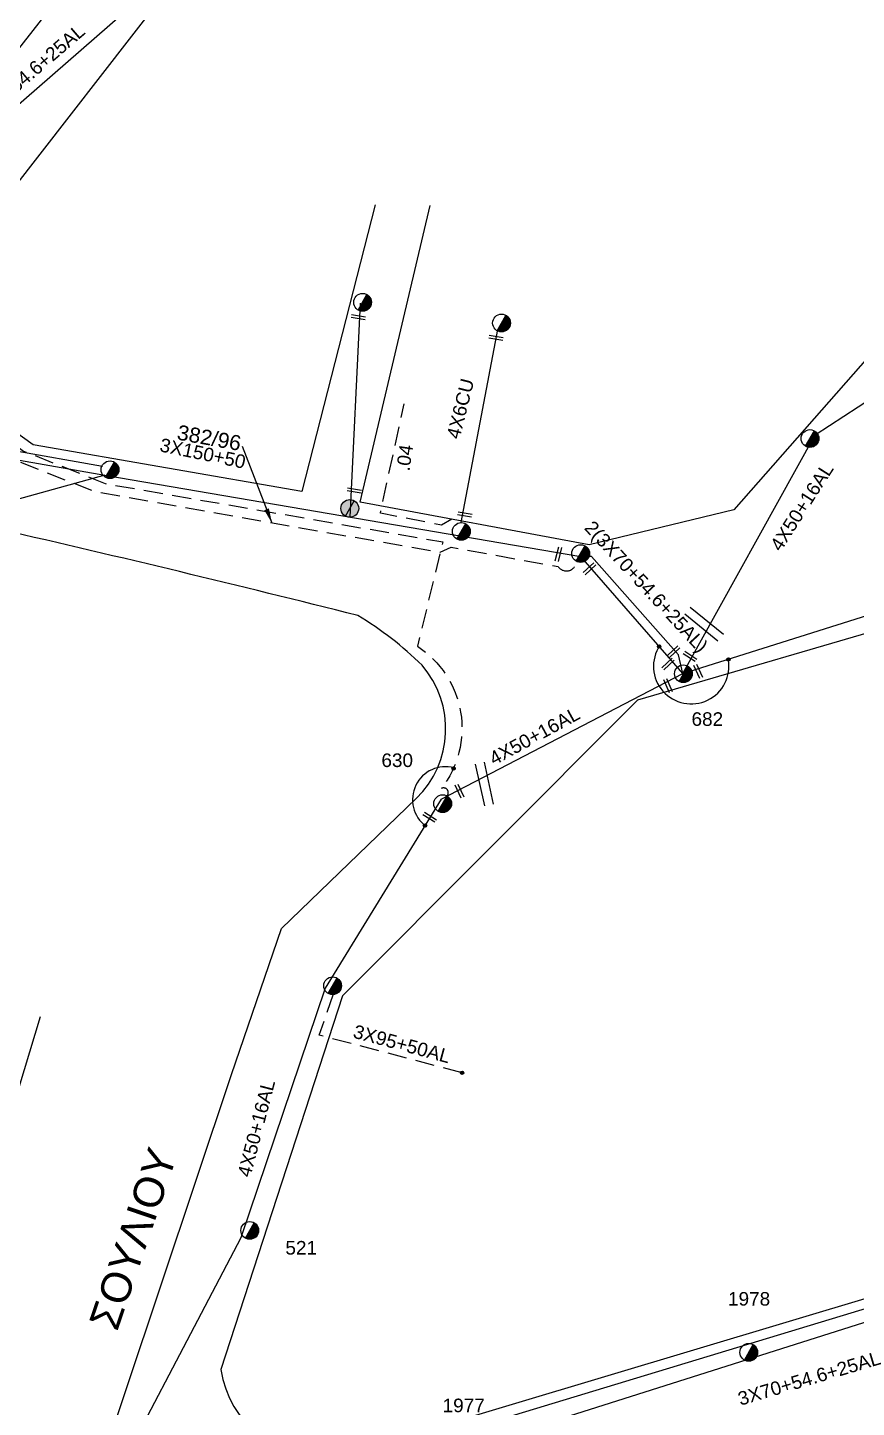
# Model space of a CAD drawing. Header units: millimetres. Extents: x 5010 to 7184, y -101 to 935.
# Drawn here: x 5841.1 to 5951.2, y 194.8 to 378.1 of the extents above; entities that cross this region are included whole.
import ezdxf
from ezdxf.enums import TextEntityAlignment as Align

# ---------------------------------------------------------------- set-up
doc = ezdxf.new("R2010")
doc.units = ezdxf.units.MM
doc.linetypes.add('DASHED', pattern=[19.05, 12.7, -6.35])
for name, color, linetype in [('Γέφυρες Εναερίου Δικτύου', 7, 'Continuous'), ('Γυμνά εναέρια ΧΤ και ΦΟΠ (3Φ)   4x50+16AL', 7, 'Continuous'), ('Επιγραφές - Σχήματα', 7, 'Continuous'), ('Καλώδια ΧΤ   3x150+50AL', 7, 'DASHED'), ('Καλώδια ΧΤ   3x95+50CU', 7, 'DASHED'), ('Καλώδια ΧΤ   4x6CU', 7, 'DASHED'), ('Μηχανική τομή', 7, 'Continuous'), ('Στύλος Ξύλινος', 7, 'Continuous'), ('Στύλος Ξύλινος @ 1', 7, 'Continuous'), ('Στύλος ΦΜ', 7, 'Continuous'), ('Στύλος ΦΜ @ 1', 7, 'Continuous'), ('Συνδέσεις', 7, 'Continuous'), ('Συνεστραμμένα ΧΤ   3x70+54.6+25AL', 7, 'SYN_LINE'), ('Τομή', 7, 'Continuous'), ('Υπόβαθρο ΔΕΗ', 7, 'Continuous'), ('Υπόγεια Καλώδια Δικτύου ΧΤ   .04', 7, 'DASHED')]:
    doc.layers.add(name, color=color, linetype=linetype)
doc.styles.get("Standard").update_dxf_attribs({"font": 'arial.ttf'})
doc.linetypes.add('SYN_LINE', pattern='A,0.5,-0.0001,["/\\/\\/\\/",Standard,S=0.1,R=0,X=0,Y=-0.05],-0.25', length=0.7501)
doc.dimstyles.new('ISO-25', dxfattribs={"dimtxt": 2.5, "dimasz": 2.5, "dimexe": 1.25, "dimexo": 0.625, "dimtad": 1, "dimtxsty": 'Standard', "dimcen": 2.5, "dimaunit": 2, "dimazin": 0, "dimtfac": 1, "dimtmove": 0, "dimatfit": 3, "dimfxl": 1, "dimarcsym": 0})

# ---------------------------------------------------------------- blocks, each defined once
blk = doc.blocks.new('ΥΠΑΡΧΩΝ ΤΣΙΜΕΝΤΕΝΙΟΣ ΣΤΥΛΟΣ')
at = {"layer": 'Στύλος ΦΜ'}
blk.add_hatch(color=256, dxfattribs=at).paths.add_polyline_path([(-1.29, -2.28, 0.574793), (2.62, 0, 0.268822), (1.3, 2.27)])
blk.add_line((-1.29, -2.28), (1.3, 2.27), dxfattribs=at)
blk.add_circle((0, 0), 2.62, dxfattribs=at)
at = {"layer": 'Στύλος ΦΜ', "flags": 4}
for tag, p in [('ΑΡΙΘΜΟΣ', (-4.68, 8.05)), ('ΤΥΠΟΣ', (-4.91, 3.03))]:
    blk.add_attdef(tag, p, '', height=4, dxfattribs=at)
blk = doc.blocks.new('ΤΟΜΗ')
at = {"layer": 'Τομή', "ltscale": 40}
for p, q in [((-5.68, 0), (5.68, 0)), ((5.68, -2.33), (-5.68, -2.33))]:
    blk.add_line(p, q, dxfattribs=at)
blk = doc.blocks.new('ΥΠΑΡΧΩΝ ΞΥΛΙΝΟΣ ΣΤΥΛΟΣ')
at = {"layer": 'Στύλος Ξύλινος'}
h = blk.add_hatch(color=7, dxfattribs=at)
h.paths.add_polyline_path([(-2.62, 0, 0.270008), (-1.29, -2.28), (1.3, 2.27, 0.576266)])
h.paths.add_polyline_path([(-1.29, -2.28, 0.574793), (2.62, 0, 0.268822), (1.3, 2.27)])
at = {"layer": 'Στύλος Ξύλινος', "color": 7}
blk.add_line((-1.29, -2.28), (1.3, 2.27), dxfattribs=at)
blk.add_circle((0, 0), 2.62, dxfattribs=at)
at = {"layer": 'Στύλος Ξύλινος', "flags": 4}
for tag, p in [('ΑΡΙΘΜΟΣ', (-4.91, 8.6)), ('ΤΥΠΟΣ', (-4.85, 3.39))]:
    blk.add_attdef(tag, p, '', height=4, dxfattribs=at)
blk = doc.blocks.new('ΜΗΧΑΝΙΚΗ ΤΟΜΗ')
at = {"layer": 'Μηχανική τομή', "ltscale": 40}
for p, q in [((-1.89, 0.78), (1.89, 0.78)), ((1.89, 0), (-1.89, 0))]:
    blk.add_line(p, q, dxfattribs=at)
blk = doc.blocks.new('_ΣΥΝΔΕΣΗ')
at = {"layer": 'Συνδέσεις', "linetype": 'SYN_LINE', "ltscale": 40}
blk.add_hatch(color=256, dxfattribs=at).paths.add_polyline_path([(0.5, -0.01, 1), (-0.5, -0.01, 1)])
at = {"layer": 'Συνδέσεις'}
blk.add_circle((0, -0.01), 0.5, dxfattribs=at)

msp = doc.modelspace()

# ---------------------------------------------------------------- linework, layer by layer
at = {"layer": 'Γέφυρες Εναερίου Δικτύου', "color": 6, "linetype": 'SYN_LINE', "ltscale": 20, "flags": 128}
msp.add_lwpolyline([(5883.96, 313.05), (5885.35, 341.48)], dxfattribs=at)
at = {"layer": 'Γέφυρες Εναερίου Δικτύου', "color": 1, "flags": 128}
msp.add_lwpolyline([(5851.39, 318.62), (5831.24, 313.06)], dxfattribs=at)
at = {"layer": 'Γέφυρες Εναερίου Δικτύου', "color": 6, "flags": 128}
msp.add_lwpolyline([(5851.39, 318.62), (5914.59, 307.81)], dxfattribs=at)
at = {"layer": 'Γέφυρες Εναερίου Δικτύου', "color": 173, "linetype": 'DASHED', "ltscale": 0.2, "flags": 128}
msp.add_lwpolyline([(5895.94, 308.38), (5897.4, 309.04), (5911.59, 306.5)], dxfattribs=at)
at = {"layer": 'Γέφυρες Εναερίου Δικτύου', "color": 173, "linetype": 'DASHED', "ltscale": 0.2}
msp.add_arc((5912.69, 307.21), 1.31, 212.6587, 359.1268, dxfattribs=at)
at = {"layer": 'Γυμνά εναέρια ΧΤ και ΦΟΠ (3Φ)   4x50+16AL', "color": 27}
msp.add_line((5945.74, 323.99), (5967.2, 337.99), dxfattribs=at)
at = {"layer": 'Γυμνά εναέρια ΧΤ και ΦΟΠ (3Φ)   4x50+16AL', "color": 27, "linetype": 'SYN_LINE', "ltscale": 20}
msp.add_line((5928.14, 292.26), (5945.74, 323.99), dxfattribs=at)
at = {"layer": 'Γυμνά εναέρια ΧΤ και ΦΟΠ (3Φ)   4x50+16AL', "color": 173, "flags": 128}
for points in [[(5928.14, 292.26), (5964.22, 303.65), (5997.73, 312.45)], [(5896.06, 275.58), (5928.14, 292.26)]]:
    msp.add_lwpolyline(points, dxfattribs=at)
at = {"layer": 'Γυμνά εναέρια ΧΤ και ΦΟΠ (3Φ)   4x50+16AL', "color": 27, "flags": 128}
msp.add_lwpolyline([(5896.06, 275.58), (5880.63, 250.51), (5869.44, 217.35), (5848.44, 177.21)], dxfattribs=at)
at = {"layer": 'Επιγραφές - Σχήματα', "linetype": 'Continuous', "ltscale": 0.2}
for centre, radius, start, end in [((5929.26, 293.25), 5.01, 146.6356, 10.4577), ((5896.63, 275.52), 4.38, 75.0493, 233.0972)]:
    msp.add_arc(centre, radius, start, end, dxfattribs=at)
at = {"layer": 'Καλώδια ΧΤ   3x150+50AL', "color": 27, "linetype": 'DASHED', "ltscale": 0.2, "flags": 128}
msp.add_lwpolyline([(5800.29, 339.27), (5807.08, 346.62), (5840.61, 321.82), (5851.44, 317.51), (5896.28, 309.76), (5892.9, 295.89, -0.43993), (5896.07, 277.01)], format="xyb", dxfattribs=at)
at = {"layer": 'Καλώδια ΧΤ   3x150+50AL', "color": 173, "linetype": 'DASHED', "ltscale": 0.2, "flags": 128}
msp.add_lwpolyline([(5801.2, 338.49), (5807.26, 344.6), (5839.46, 320.61), (5850.19, 316.42), (5895.94, 308.38)], dxfattribs=at)
at = {"layer": 'Καλώδια ΧΤ   3x150+50AL', "color": 27, "linetype": 'DASHED', "ltscale": 0.2}
msp.add_arc((5896.37, 276.45), 0.635, 316.795, 118.0559, dxfattribs=at)
at = {"layer": 'Καλώδια ΧΤ   3x95+50CU', "color": 27, "linetype": 'DASHED', "ltscale": 0.2, "flags": 128}
msp.add_lwpolyline([(5898.83, 239.26), (5879.87, 244.24), (5881.79, 249.84)], dxfattribs=at)
at = {"layer": 'Καλώδια ΧΤ   4x6CU', "color": 6, "linetype": 'SYN_LINE', "ltscale": 20, "flags": 128}
msp.add_lwpolyline([(5898.72, 312.33), (5903.58, 337.96)], dxfattribs=at)
at = {"layer": 'Συνεστραμμένα ΧΤ   3x70+54.6+25AL', "color": 6, "linetype": 'SYN_LINE', "ltscale": 20, "flags": 128}
for points in [[(5803.57, 336.22), (5853.76, 379.93), (5929.58, 477.87)], [(5851.09, 319.76), (5815.03, 326.17), (5803.5, 335.17)]]:
    msp.add_lwpolyline(points, dxfattribs=at)
at = {"layer": 'Συνεστραμμένα ΧΤ   3x70+54.6+25AL', "color": 1, "linetype": 'SYN_LINE', "ltscale": 20, "flags": 128}
msp.add_lwpolyline([(5814.09, 325.16), (5851.39, 318.62)], dxfattribs=at)
at = {"layer": 'Συνεστραμμένα ΧΤ   3x70+54.6+25AL', "color": 6, "ltscale": 20, "flags": 128}
msp.add_lwpolyline([(5928.14, 292.26), (5927.59, 294.78), (5916.02, 307.83), (5914.59, 307.81)], dxfattribs=at)
at = {"layer": 'Συνεστραμμένα ΧΤ   3x70+54.6+25AL', "color": 173, "ltscale": 20, "flags": 128}
msp.add_lwpolyline([(5928.14, 292.26), (5914.59, 307.81)], dxfattribs=at)
at = {"layer": 'Συνεστραμμένα ΧΤ   3x70+54.6+25AL', "color": 151, "linetype": 'SYN_LINE', "ltscale": 20, "flags": 128}
for points in [[(5973.93, 212.93), (5902.18, 190.17), (5848.2, 175.21), (5847.72, 175.07)], [(5973.53, 214.34), (5897.48, 191.24), (5848.44, 177.21)]]:
    msp.add_lwpolyline(points, dxfattribs=at)
at = {"layer": 'Υπόβαθρο ΔΕΗ', "flags": 128}
for points in [[(5814.23, 342.39), (5843.48, 379.73), (5857.87, 398.18), (5833.4, 416.39), (5837.59, 422.04), (5862.55, 403.92), (5909.8, 465.33), (5874.23, 483.16), (5878.29, 491.18), (5914.79, 472.3), (5933.11, 496.92), (5894.26, 515.27), (5897.93, 523.45), (5938.65, 504.5), (5977.57, 556.82), (6015.95, 607.99), (5967.44, 642.39)], [(5814.23, 342.39), (5843.48, 379.73), (5857.87, 398.18), (5833.4, 416.39), (5837.59, 422.04), (5862.55, 403.92), (5909.8, 465.33), (5874.23, 483.16), (5878.29, 491.18), (5914.79, 472.3), (5933.11, 496.92), (5894.26, 515.27), (5897.93, 523.45), (5938.65, 504.5), (5977.57, 556.82), (6015.95, 607.99), (5967.44, 642.39)], [(5887.3, 354.52), (5877.54, 316.47), (5841.88, 322.66), (5823.18, 336.07), (5874.54, 402.17), (5926.57, 470.83), (5984.65, 548.81), (6040.34, 622.92), (6052.73, 640.51)], [(6149.41, 578.34), (6113.2, 519.72), (6090.45, 493.31), (6040.8, 435.01), (5987.65, 373.97), (5934.94, 314.04), (5915.69, 309.37), (5885.29, 315.03), (5894.61, 354.45)]]:
    msp.add_lwpolyline(points, dxfattribs=at)
for points in [[(5887.3, 354.52), (5877.54, 316.47), (5841.88, 322.66), (5823.18, 336.07), (5874.54, 402.17), (5926.57, 470.83), (5984.65, 548.81), (6040.34, 622.92), (6052.73, 640.51), (6098.57, 605.41), (6114.79, 594.13, 0.093735), (6149.41, 578.34), (6113.2, 519.72), (6090.45, 493.31), (6040.8, 435.01), (5987.65, 373.97), (5934.94, 314.04), (5915.69, 309.37), (5885.29, 315.03), (5894.61, 354.45)], [(5842.8, 246.67), (5821.84, 177.32, 0.884348), (5822.87, 175.46), (5849.55, 183.14), (5868.22, 239.02), (5874.85, 258.42), (5892.75, 275.68, 0.397609), (5893.51, 293.38, 0.059226), (5885, 299.98, 0.005218), (5837.57, 311.39, 0.255722), (5831.14, 309.94, -0.162778), (5814.87, 297.51, 0.335501), (5809.39, 292.22), (5797.28, 253.88), (5785.41, 213.77)], [(5842.8, 246.67), (5821.84, 177.32, 0.884348), (5822.87, 175.46), (5849.55, 183.14), (5868.22, 239.02), (5874.85, 258.42), (5892.75, 275.68, 0.397609), (5893.51, 293.38, 0.059226), (5885, 299.98, 0.005218), (5837.57, 311.39, 0.255722), (5831.14, 309.94, -0.162778), (5814.87, 297.51, 0.335501), (5809.39, 292.22), (5797.28, 253.88), (5785.41, 213.77)], [(6014.54, 227.92), (6015.04, 232.42), (5997.31, 310.7), (5922.14, 288.75), (5882.94, 249.45), (5866.8, 199.83, 0.387662), (5881.43, 188.02), (6014.54, 227.92)], [(6014.54, 227.92), (6015.04, 232.42), (5997.31, 310.7), (5922.14, 288.75), (5882.94, 249.45), (5866.8, 199.83, 0.387662), (5881.43, 188.02), (6014.54, 227.92)]]:
    msp.add_lwpolyline(points, format="xyb", dxfattribs=at)
at = {"layer": 'Υπόγεια Καλώδια Δικτύου ΧΤ   .04', "color": 6, "linetype": 'DASHED', "ltscale": 0.2, "flags": 128}
msp.add_lwpolyline([(5897.46, 312.77), (5896.11, 311.98), (5887.98, 313.57), (5891.13, 328.08)], dxfattribs=at)

# ---------------------------------------------------------------- block references
at = {"layer": 'Μηχανική τομή'}
for p, xscale, yscale, zscale, rotation in [((5885.02, 339.42), 0.5000000000000157, 0.5000000000000157, 0.5000000000000157, 350.4878858932801), ((5903.3, 336.68), 0.5000000000000157, 0.5000000000000157, 0.5000000000000157, 350.4878858932801), ((5884.49, 316.4), 0.5000000000000157, 0.5000000000000157, 0.5000000000000157, 350.4878858932801), ((5899.17, 313.21), 0.5000000000000157, 0.5000000000000157, 0.5000000000000157, 350.4878858932801), ((5911.82, 308.08), 0.5000000000000379, 0.5000000000000379, 0.5000000000000379, 75.66479520125002), ((5915.89, 306.05), 0.5000000000000541, 0.5000000000000541, 0.5000000000000541, 42.87806088536979), ((5927.06, 295.03), 0.5000000000000541, 0.5000000000000541, 0.5000000000000541, 42.87806088536979), ((5929.2, 294.72), 0.5000000000000123, 0.5000000000000123, 0.5000000000000123, 146.5742296533923), ((5926.3, 293.41), 0.5000000000000541, 0.5000000000000541, 0.5000000000000541, 42.87806088536979), ((5930.35, 292.66), 0.5000000000000326, 0.5000000000000326, 0.5000000000000326, 114.4345039072886), ((5926.35, 290.74), 0.5000000000000326, 0.5000000000000326, 0.5000000000000326, 114.4345039072886), ((5898.68, 276.74), 0.5000000000000326, 0.5000000000000326, 0.5000000000000326, 114.4345039072886), ((5894.63, 273.35), 0.4999999999999848, 0.4999999999999848, 0.4999999999999848, 147.925099772169)]:
    msp.add_blockref('ΜΗΧΑΝΙΚΗ ΤΟΜΗ', p, dxfattribs=dict(at, xscale=xscale, yscale=yscale, zscale=zscale, rotation=rotation))
at = {"layer": 'Στύλος Ξύλινος @ 1', "ltscale": 40, "xscale": 0.4499999999998181, "yscale": 0.4499999999998181, "zscale": 0.4499999999998181}
msp.add_blockref('ΥΠΑΡΧΩΝ ΞΥΛΙΝΟΣ ΣΤΥΛΟΣ', (5883.92, 314.21), dxfattribs=at)
at = {"layer": 'Στύλος Ξύλινος @ 1', "ltscale": 40}
ref = msp.add_blockref('ΥΠΑΡΧΩΝ ΞΥΛΙΝΟΣ ΣΤΥΛΟΣ', (5898.46, 190.3), dxfattribs=dict(at, xscale=0.4499999999998181, yscale=0.4499999999998181, zscale=0.4499999999998181))
ref.add_attrib('ΑΡΙΘΜΟΣ', '1977', (5896.25, 194.17), dxfattribs={"layer": 'Στύλος Ξύλινος', "height": 1.8, "flags": 4})
at = {"layer": 'Στύλος ΦΜ @ 1', "ltscale": 40, "xscale": 0.4499999999998181, "yscale": 0.4499999999998181, "zscale": 0.4499999999998181}
for p in [(5885.62, 341.58), (5885.62, 341.58), (5904.07, 338.83), (5904.07, 338.83), (5945.03, 323.49), (5945.03, 323.49), (5852.08, 319.35), (5852.08, 319.35), (5898.73, 311.15), (5898.73, 311.15), (5914.58, 308.21), (5914.58, 308.21), (5881.64, 250.81), (5881.64, 250.81)]:
    msp.add_blockref('ΥΠΑΡΧΩΝ ΤΣΙΜΕΝΤΕΝΙΟΣ ΣΤΥΛΟΣ', p, dxfattribs=at)
at = {"layer": 'Στύλος ΦΜ @ 1', "ltscale": 40}
ref = msp.add_blockref('ΥΠΑΡΧΩΝ ΤΣΙΜΕΝΤΕΝΙΟΣ ΣΤΥΛΟΣ', (5928.22, 292.25), dxfattribs=dict(at, xscale=0.4499999999998181, yscale=0.4499999999998181, zscale=0.4499999999998181))
ref.add_attrib('ΤΥΠΟΣ', '682', (5929.3, 285.33), dxfattribs={"layer": 'Στύλος ΦΜ', "height": 1.8, "flags": 4})
ref = msp.add_blockref('ΥΠΑΡΧΩΝ ΤΣΙΜΕΝΤΕΝΙΟΣ ΣΤΥΛΟΣ', (5928.22, 292.25), dxfattribs=dict(at, xscale=0.4499999999998181, yscale=0.4499999999998181, zscale=0.4499999999998181))
ref.add_attrib('ΤΥΠΟΣ', '682', (5929.3, 285.33), dxfattribs={"layer": 'Στύλος ΦΜ', "height": 1.8, "flags": 4})
ref = msp.add_blockref('ΥΠΑΡΧΩΝ ΤΣΙΜΕΝΤΕΝΙΟΣ ΣΤΥΛΟΣ', (5896.25, 274.99), dxfattribs=dict(at, xscale=0.4499999999998181, yscale=0.4499999999998181, zscale=0.4499999999998181))
ref.add_attrib('ΤΥΠΟΣ', '630', (5888.12, 279.86), dxfattribs={"layer": 'Στύλος ΦΜ', "height": 1.8, "flags": 4})
ref = msp.add_blockref('ΥΠΑΡΧΩΝ ΤΣΙΜΕΝΤΕΝΙΟΣ ΣΤΥΛΟΣ', (5896.25, 274.99), dxfattribs=dict(at, xscale=0.4499999999998181, yscale=0.4499999999998181, zscale=0.4499999999998181))
ref.add_attrib('ΤΥΠΟΣ', '630', (5888.12, 279.86), dxfattribs={"layer": 'Στύλος ΦΜ', "height": 1.8, "flags": 4})
ref = msp.add_blockref('ΥΠΑΡΧΩΝ ΤΣΙΜΕΝΤΕΝΙΟΣ ΣΤΥΛΟΣ', (5870.64, 218.31), dxfattribs=dict(at, xscale=0.4499999999998181, yscale=0.4499999999998181, zscale=0.4499999999998181))
ref.add_attrib('ΤΥΠΟΣ', '521', (5875.37, 215.11), dxfattribs={"layer": 'Στύλος ΦΜ', "height": 1.8, "flags": 4})
ref = msp.add_blockref('ΥΠΑΡΧΩΝ ΤΣΙΜΕΝΤΕΝΙΟΣ ΣΤΥΛΟΣ', (5870.64, 218.31), dxfattribs=dict(at, xscale=0.4499999999998181, yscale=0.4499999999998181, zscale=0.4499999999998181))
ref.add_attrib('ΤΥΠΟΣ', '521', (5875.37, 215.11), dxfattribs={"layer": 'Στύλος ΦΜ', "height": 1.8, "flags": 4})
ref = msp.add_blockref('ΥΠΑΡΧΩΝ ΤΣΙΜΕΝΤΕΝΙΟΣ ΣΤΥΛΟΣ', (5936.9, 202.12), dxfattribs=dict(at, xscale=0.4499999999998181, yscale=0.4499999999998181, zscale=0.4499999999998181))
ref.add_attrib('ΤΥΠΟΣ', '1978', (5934.15, 208.33), dxfattribs={"layer": 'Στύλος ΦΜ', "height": 1.8, "flags": 4})
ref = msp.add_blockref('ΥΠΑΡΧΩΝ ΤΣΙΜΕΝΤΕΝΙΟΣ ΣΤΥΛΟΣ', (5936.9, 202.12), dxfattribs=dict(at, xscale=0.4499999999998181, yscale=0.4499999999998181, zscale=0.4499999999998181))
ref.add_attrib('ΤΥΠΟΣ', '1978', (5934.15, 208.33), dxfattribs={"layer": 'Στύλος ΦΜ', "height": 1.8, "flags": 4})
at = {"layer": 'Συνδέσεις', "xscale": 0.4500000000000455, "yscale": 0.4500000000000455, "zscale": 0.4500000000000455}
for p in [(5924.99, 295.88), (5934.19, 294.16), (5897.71, 279.67), (5893.91, 272.1), (5898.83, 239.26)]:
    msp.add_blockref('_ΣΥΝΔΕΣΗ', p, dxfattribs=at)
at = {"layer": 'Τομή'}
for p, xscale, yscale, zscale, rotation in [((5931.33, 299.29), 0.4999999999999747, 0.4999999999999747, 0.4999999999999747, 320.9707730620424), ((5931.33, 299.29), 0.4999999999999747, 0.4999999999999747, 0.4999999999999747, 320.9707730620424), ((5902.37, 277.71), 0.500000000000038, 0.500000000000038, 0.500000000000038, 282.4177231190982), ((5902.37, 277.71), 0.500000000000038, 0.500000000000038, 0.500000000000038, 282.4177231190982)]:
    msp.add_blockref('ΤΟΜΗ', p, dxfattribs=dict(at, xscale=xscale, yscale=yscale, zscale=zscale, rotation=rotation))

# ---------------------------------------------------------------- texts
at = {"layer": 'Γυμνά εναέρια ΧΤ και ΦΟΠ (3Φ)   4x50+16AL'}
for rotation, p in [(57.3827, (5943.94, 314.42)), (28.6561, (5908.44, 283.99)), (75.4643, (5871.5, 231.89))]:
    msp.add_text('4X50+16AL', height=1.8, rotation=rotation, dxfattribs=at).set_placement(p, align=Align.MIDDLE)
at = {"layer": 'Επιγραφές - Σχήματα', "linetype": 'DASHED', "ltscale": 0.2, "attachment_point": 1}
for s, insert, char_height, width, rotation in [('382/96', (5861.23, 325.34), 2, 17.7581, 349.6979), ('ΣΟΥΛΙΟΥ', (5849.23, 206.08), 4, 17.2922, 71.1782)]:
    msp.add_mtext(s, dxfattribs=dict(at, insert=insert, char_height=char_height, width=width, rotation=rotation))
at = {"layer": 'Καλώδια ΧΤ   3x150+50AL', "ltscale": 0.2}
msp.add_text('3X150+50', height=1.8, rotation=348.2723, dxfattribs=at).set_placement((5864.4, 321.52), align=Align.MIDDLE)
at = {"layer": 'Καλώδια ΧΤ   3x95+50CU', "ltscale": 0.2}
msp.add_text('3X95+50AL', height=1.8, rotation=344.8728, dxfattribs=at).set_placement((5890.85, 243.09), align=Align.MIDDLE)
at = {"layer": 'Καλώδια ΧΤ   4x6CU', "ltscale": 0.2}
msp.add_text('4X6CU', height=1.8, rotation=75.9509, dxfattribs=at).set_placement((5898.6, 327.46), align=Align.MIDDLE)
at = {"layer": 'Συνεστραμμένα ΧΤ   3x70+54.6+25AL', "ltscale": 20}
for s, rotation, p in [('3X70+54.6+25AL', 40.6586, (5840.9, 371.62)), ('2(3X70+54.6+25AL)', 312.736, (5923.14, 303.68)), ('3X70+54.6+25AL', 16.4895, (5944.92, 198.67))]:
    msp.add_text(s, height=1.8, rotation=rotation, dxfattribs=at).set_placement(p, align=Align.MIDDLE)
at = {"layer": 'Υπόγεια Καλώδια Δικτύου ΧΤ   .04', "ltscale": 0.2}
msp.add_text('.04', height=1.8, rotation=81.7731, dxfattribs=at).set_placement((5891.2, 320.94), align=Align.MIDDLE)

# ---------------------------------------------------------------- leaders
at = {"layer": 'Επιγραφές - Σχήματα', "ltscale": 40}
msp.add_leader([(5873.59, 312.23), (5869.67, 322.45)], dimstyle='ISO-25', override={"dimasz": 2, "dimtad": 0}, dxfattribs=at)

doc.saveas('drawing.dxf')
